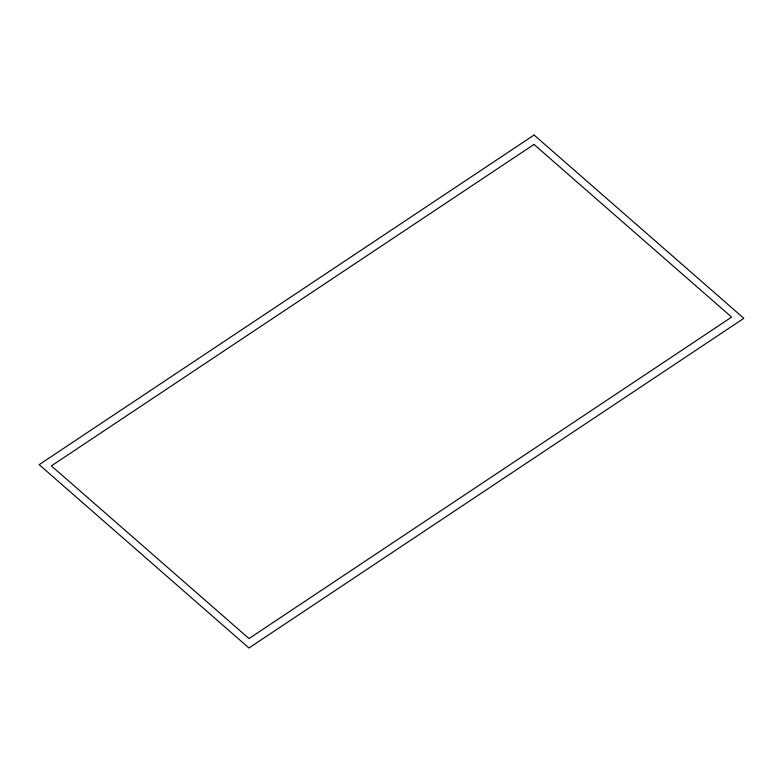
<?xml version="1.0" encoding="UTF-8"?>
<svg xmlns="http://www.w3.org/2000/svg" width="783" height="783" viewBox="0 0 783 783"><rect width="100%" height="100%" fill="white"/><g stroke="black" fill="none" stroke-linecap="round" stroke-linejoin="round"><path stroke-width="1.17" d="M534.065 135.019L39.15 464.671L248.935 647.981L743.85 318.329L534.065 135.019M533.996 144.434L51.384 465.895L249.004 638.566L731.616 317.105L533.996 144.434"/></g></svg>
